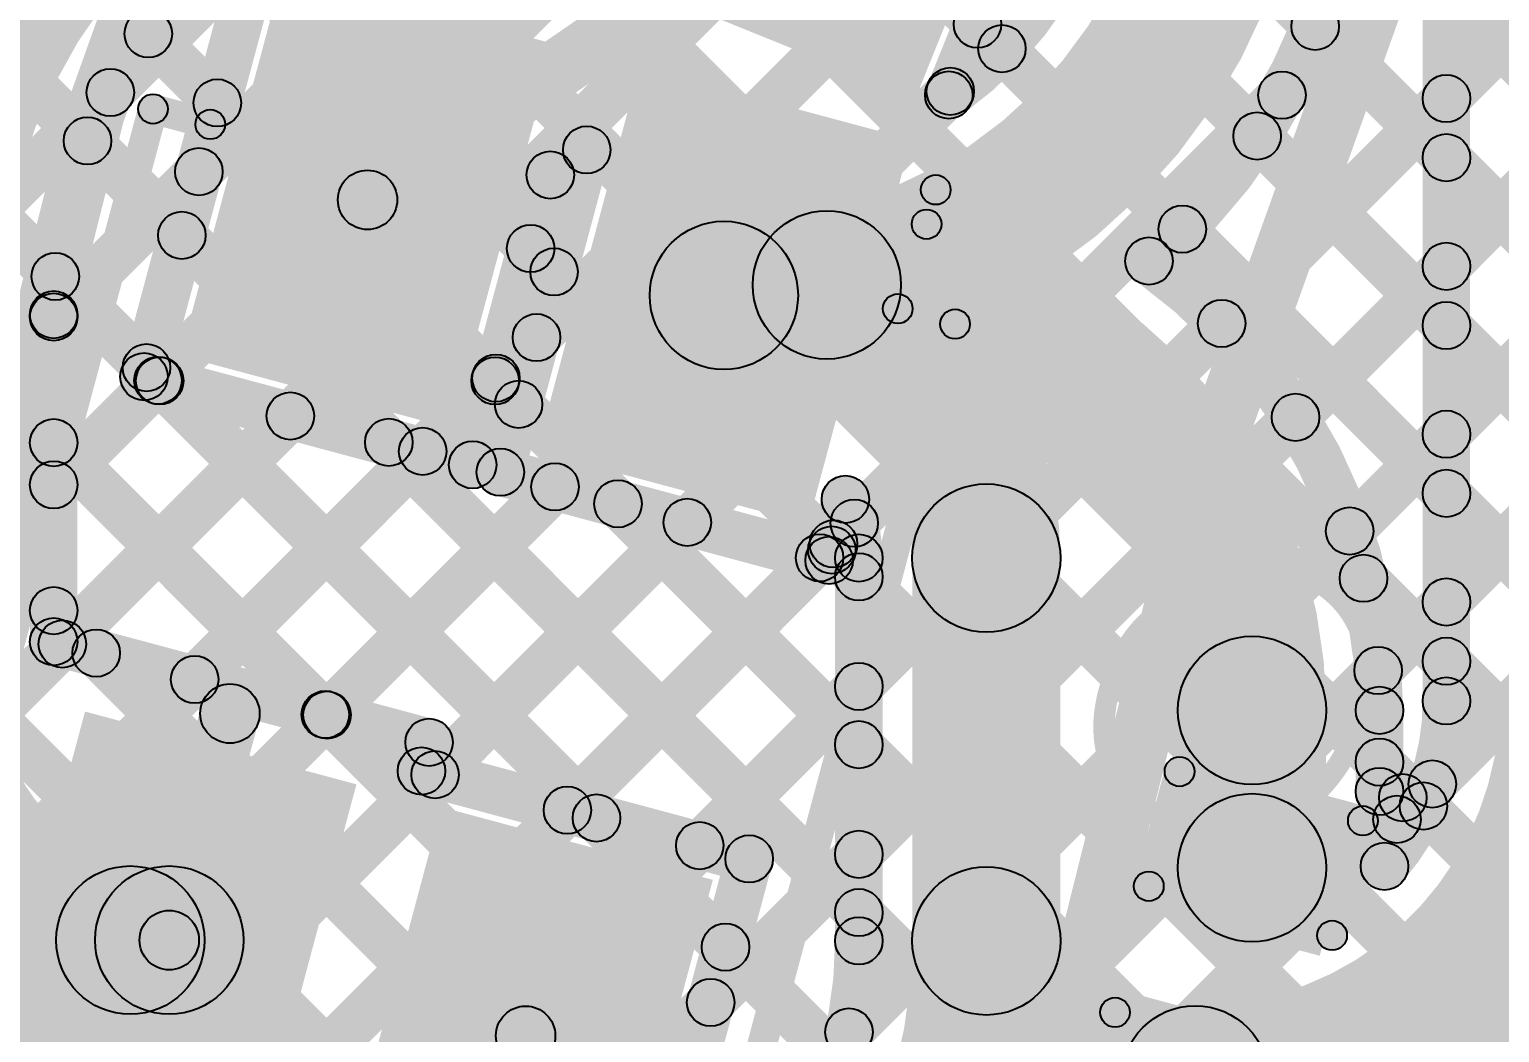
# Model space of a CAD drawing. Header units: millimetres. Extents: x -2.17 to 2.17, y -2.17 to 2.17.
# Drawn here: x -1.7723 to -1.5245, y 0.3805 to 0.5495 of the extents above; entities that cross this region are included whole.
import ezdxf

# ---------------------------------------------------------------- set-up
doc = ezdxf.new("R2010")
doc.units = ezdxf.units.MM
doc.header["$MEASUREMENT"] = 0
for name, color, linetype in [('BottomLayer', 5, 'Continuous'), ('Mechanical2', 216, 'Continuous'), ('TopLayer', 1, 'Continuous'), ('TopOverlay', 2, 'Continuous'), ('TopPaste', 8, 'Continuous'), ('TopSolder', 216, 'Continuous')]:
    doc.layers.add(name, color=color, linetype=linetype)

# ---------------------------------------------------------------- blocks, each defined once
blk = doc.blocks.new('WS2812B_M____123')
at = {"layer": 'TopLayer'}
for points in [[(-0.09409, 0.05079), (-0.03504, 0.05079), (-0.03504, 0.01142), (-0.09409, 0.01142)], [(0.03504, 0.05079), (0.09409, 0.05079), (0.09409, 0.01142), (0.03504, 0.01142)], [(-0.09409, -0.01142), (-0.03504, -0.01142), (-0.03504, -0.05079), (-0.09409, -0.05079)], [(0.03504, -0.01142), (0.09409, -0.01142), (0.09409, -0.05079), (0.03504, -0.05079)]]:
    blk.add_hatch(color=1, dxfattribs=at).paths.add_polyline_path(points)
at = {"layer": 'TopOverlay'}
h = blk.add_hatch(color=2, dxfattribs=at)
edge = h.paths.add_edge_path()
edge.add_arc((-0.07, 0.07), 0.0025, 0, 360)
h = blk.add_hatch(color=2, dxfattribs=at)
edge = h.paths.add_edge_path()
edge.add_arc((-0.07, 0.07), 0.0025, 0, 360)
for points in [[(0.07, 0.0725), (0.07, 0.0675), (-0.07, 0.0675), (-0.07, 0.0725)], [(-0.0675, 0.06), (-0.0725, 0.06), (-0.0725, 0.07), (-0.0675, 0.07)], [(0.0725, 0.06), (0.0675, 0.06), (0.0675, 0.07), (0.0725, 0.07)], [(-0.0675, -0.07), (-0.0725, -0.07), (-0.0725, -0.06), (-0.0675, -0.06)], [(0.0725, -0.07), (0.0675, -0.07), (0.0675, -0.06), (0.0725, -0.06)], [(0.07, -0.0675), (0.07, -0.0725), (-0.07, -0.0725), (-0.07, -0.0675)]]:
    blk.add_hatch(color=2, dxfattribs=at).paths.add_polyline_path(points)
h = blk.add_hatch(color=2, dxfattribs=at)
edge = h.paths.add_edge_path()
edge.add_arc((0.07, 0.07), 0.0025, 0, 360)
h = blk.add_hatch(color=2, dxfattribs=at)
edge = h.paths.add_edge_path()
edge.add_arc((0.07, 0.07), 0.0025, 0, 360)
h = blk.add_hatch(color=2, dxfattribs=at)
edge = h.paths.add_edge_path()
edge.add_arc((-0.091, 0.061), 0.0025, 0, 360)
h = blk.add_hatch(color=2, dxfattribs=at)
edge = h.paths.add_edge_path()
edge.add_arc((-0.085, 0.061), 0.0025, 0, 360)
h = blk.add_hatch(color=2, dxfattribs=at)
edge = h.paths.add_edge_path()
edge.add_arc((-0.07, 0.06), 0.0025, 0, 360)
h = blk.add_hatch(color=2, dxfattribs=at)
edge = h.paths.add_edge_path()
edge.add_arc((0.07, 0.06), 0.0025, 0, 360)
h = blk.add_hatch(color=2, dxfattribs=at)
edge = h.paths.add_edge_path()
edge.add_arc((-0.07, -0.06), 0.0025, 0, 360)
h = blk.add_hatch(color=2, dxfattribs=at)
edge = h.paths.add_edge_path()
edge.add_arc((0.07, -0.06), 0.0025, 0, 360)
h = blk.add_hatch(color=2, dxfattribs=at)
edge = h.paths.add_edge_path()
edge.add_arc((-0.07, -0.07), 0.0025, 0, 360)
h = blk.add_hatch(color=2, dxfattribs=at)
edge = h.paths.add_edge_path()
edge.add_arc((-0.07, -0.07), 0.0025, 0, 360)
h = blk.add_hatch(color=2, dxfattribs=at)
edge = h.paths.add_edge_path()
edge.add_arc((0.07, -0.07), 0.0025, 0, 360)
h = blk.add_hatch(color=2, dxfattribs=at)
edge = h.paths.add_edge_path()
edge.add_arc((0.07, -0.07), 0.0025, 0, 360)
at = {"layer": 'TopPaste'}
for points in [[(-0.09409, 0.05079), (-0.03504, 0.05079), (-0.03504, 0.01142), (-0.09409, 0.01142)], [(0.03504, 0.05079), (0.09409, 0.05079), (0.09409, 0.01142), (0.03504, 0.01142)], [(-0.09409, -0.01142), (-0.03504, -0.01142), (-0.03504, -0.05079), (-0.09409, -0.05079)], [(0.03504, -0.01142), (0.09409, -0.01142), (0.09409, -0.05079), (0.03504, -0.05079)]]:
    blk.add_hatch(color=8, dxfattribs=at).paths.add_polyline_path(points)
at = {"layer": 'TopSolder'}
for points in [[(-0.09809, 0.05479), (-0.03104, 0.05479), (-0.03104, 0.00742), (-0.09809, 0.00742)], [(0.03104, 0.05479), (0.09809, 0.05479), (0.09809, 0.00742), (0.03104, 0.00742)], [(-0.09809, -0.00742), (-0.03104, -0.00742), (-0.03104, -0.05479), (-0.09809, -0.05479)], [(0.03104, -0.00742), (0.09809, -0.00742), (0.09809, -0.05479), (0.03104, -0.05479)]]:
    blk.add_hatch(color=216, dxfattribs=at).paths.add_polyline_path(points)
at = {"layer": 'TopOverlay', "const_width": 0.005}
blk.add_lwpolyline([(-0.085, 0.061, 1), (-0.091, 0.061, 1)], format="xyb", close=True, dxfattribs=at)
at = {"layer": 'TopOverlay'}
for centre in [(-0.07, 0.07), (-0.07, 0.07), (0.07, 0.07), (0.07, 0.07), (-0.091, 0.061), (-0.085, 0.061), (-0.07, 0.06), (0.07, 0.06), (-0.07, -0.06), (0.07, -0.06), (-0.07, -0.07), (-0.07, -0.07), (0.07, -0.07), (0.07, -0.07)]:
    blk.add_circle(centre, 0.0025, dxfattribs=at)
blk = doc.blocks.new('WS2812B_M____124')
at = {"layer": 'TopLayer'}
for points in [[(-0.09409, 0.05079), (-0.03504, 0.05079), (-0.03504, 0.01142), (-0.09409, 0.01142)], [(0.03504, 0.05079), (0.09409, 0.05079), (0.09409, 0.01142), (0.03504, 0.01142)], [(-0.09409, -0.01142), (-0.03504, -0.01142), (-0.03504, -0.05079), (-0.09409, -0.05079)], [(0.03504, -0.01142), (0.09409, -0.01142), (0.09409, -0.05079), (0.03504, -0.05079)]]:
    blk.add_hatch(color=1, dxfattribs=at).paths.add_polyline_path(points)
at = {"layer": 'TopOverlay'}
h = blk.add_hatch(color=2, dxfattribs=at)
edge = h.paths.add_edge_path()
edge.add_arc((-0.07, 0.07), 0.0025, 0, 360)
h = blk.add_hatch(color=2, dxfattribs=at)
edge = h.paths.add_edge_path()
edge.add_arc((-0.07, 0.07), 0.0025, 0, 360)
for points in [[(0.07, 0.0725), (0.07, 0.0675), (-0.07, 0.0675), (-0.07, 0.0725)], [(-0.0675, 0.06), (-0.0725, 0.06), (-0.0725, 0.07), (-0.0675, 0.07)], [(0.0725, 0.06), (0.0675, 0.06), (0.0675, 0.07), (0.0725, 0.07)], [(-0.0675, -0.07), (-0.0725, -0.07), (-0.0725, -0.06), (-0.0675, -0.06)], [(0.0725, -0.07), (0.0675, -0.07), (0.0675, -0.06), (0.0725, -0.06)], [(0.07, -0.0675), (0.07, -0.0725), (-0.07, -0.0725), (-0.07, -0.0675)]]:
    blk.add_hatch(color=2, dxfattribs=at).paths.add_polyline_path(points)
h = blk.add_hatch(color=2, dxfattribs=at)
edge = h.paths.add_edge_path()
edge.add_arc((0.07, 0.07), 0.0025, 0, 360)
h = blk.add_hatch(color=2, dxfattribs=at)
edge = h.paths.add_edge_path()
edge.add_arc((0.07, 0.07), 0.0025, 0, 360)
h = blk.add_hatch(color=2, dxfattribs=at)
edge = h.paths.add_edge_path()
edge.add_arc((-0.091, 0.061), 0.0025, 0, 360)
h = blk.add_hatch(color=2, dxfattribs=at)
edge = h.paths.add_edge_path()
edge.add_arc((-0.085, 0.061), 0.0025, 0, 360)
h = blk.add_hatch(color=2, dxfattribs=at)
edge = h.paths.add_edge_path()
edge.add_arc((-0.07, 0.06), 0.0025, 0, 360)
h = blk.add_hatch(color=2, dxfattribs=at)
edge = h.paths.add_edge_path()
edge.add_arc((0.07, 0.06), 0.0025, 0, 360)
h = blk.add_hatch(color=2, dxfattribs=at)
edge = h.paths.add_edge_path()
edge.add_arc((-0.07, -0.06), 0.0025, 0, 360)
h = blk.add_hatch(color=2, dxfattribs=at)
edge = h.paths.add_edge_path()
edge.add_arc((0.07, -0.06), 0.0025, 0, 360)
h = blk.add_hatch(color=2, dxfattribs=at)
edge = h.paths.add_edge_path()
edge.add_arc((-0.07, -0.07), 0.0025, 0, 360)
h = blk.add_hatch(color=2, dxfattribs=at)
edge = h.paths.add_edge_path()
edge.add_arc((-0.07, -0.07), 0.0025, 0, 360)
h = blk.add_hatch(color=2, dxfattribs=at)
edge = h.paths.add_edge_path()
edge.add_arc((0.07, -0.07), 0.0025, 0, 360)
h = blk.add_hatch(color=2, dxfattribs=at)
edge = h.paths.add_edge_path()
edge.add_arc((0.07, -0.07), 0.0025, 0, 360)
at = {"layer": 'TopPaste'}
for points in [[(-0.09409, 0.05079), (-0.03504, 0.05079), (-0.03504, 0.01142), (-0.09409, 0.01142)], [(0.03504, 0.05079), (0.09409, 0.05079), (0.09409, 0.01142), (0.03504, 0.01142)], [(-0.09409, -0.01142), (-0.03504, -0.01142), (-0.03504, -0.05079), (-0.09409, -0.05079)], [(0.03504, -0.01142), (0.09409, -0.01142), (0.09409, -0.05079), (0.03504, -0.05079)]]:
    blk.add_hatch(color=8, dxfattribs=at).paths.add_polyline_path(points)
at = {"layer": 'TopSolder'}
for points in [[(-0.09809, 0.05479), (-0.03104, 0.05479), (-0.03104, 0.00742), (-0.09809, 0.00742)], [(0.03104, 0.05479), (0.09809, 0.05479), (0.09809, 0.00742), (0.03104, 0.00742)], [(-0.09809, -0.00742), (-0.03104, -0.00742), (-0.03104, -0.05479), (-0.09809, -0.05479)], [(0.03104, -0.00742), (0.09809, -0.00742), (0.09809, -0.05479), (0.03104, -0.05479)]]:
    blk.add_hatch(color=216, dxfattribs=at).paths.add_polyline_path(points)
at = {"layer": 'TopOverlay', "const_width": 0.005}
blk.add_lwpolyline([(-0.085, 0.061, 1), (-0.091, 0.061, 1)], format="xyb", close=True, dxfattribs=at)
at = {"layer": 'TopOverlay'}
for centre in [(-0.07, 0.07), (-0.07, 0.07), (0.07, 0.07), (0.07, 0.07), (-0.091, 0.061), (-0.085, 0.061), (-0.07, 0.06), (0.07, 0.06), (-0.07, -0.06), (0.07, -0.06), (-0.07, -0.07), (-0.07, -0.07), (0.07, -0.07), (0.07, -0.07)]:
    blk.add_circle(centre, 0.0025, dxfattribs=at)
blk = doc.blocks.new('C__0402_299')
at = {"layer": 'TopLayer'}
for points in [[(-0.0275, -0.0125), (-0.0275, 0.0125), (-0.0095, 0.0125), (-0.0095, -0.0125)], [(0.0095, -0.0125), (0.0095, 0.0125), (0.0275, 0.0125), (0.0275, -0.0125)]]:
    blk.add_hatch(color=1, dxfattribs=at).paths.add_polyline_path(points)
at = {"layer": 'TopOverlay'}
h = blk.add_hatch(color=2, dxfattribs=at)
edge = h.paths.add_edge_path()
edge.add_arc((-0.031, 0.016), 0.0025, 0, 360)
h = blk.add_hatch(color=2, dxfattribs=at)
edge = h.paths.add_edge_path()
edge.add_arc((-0.031, 0.016), 0.0025, 0, 360)
for points in [[(-0.031, 0.0135), (-0.031, 0.0185), (-0.011, 0.0185), (-0.011, 0.0135)], [(0.011, 0.0135), (0.011, 0.0185), (0.031, 0.0185), (0.031, 0.0135)], [(-0.0335, 0.016), (-0.0285, 0.016), (-0.0285, -0.016), (-0.0335, -0.016)], [(0.0285, 0.016), (0.0335, 0.016), (0.0335, -0.016), (0.0285, -0.016)], [(-0.031, -0.0185), (-0.031, -0.0135), (-0.011, -0.0135), (-0.011, -0.0185)], [(0.011, -0.0185), (0.011, -0.0135), (0.031, -0.0135), (0.031, -0.0185)]]:
    blk.add_hatch(color=2, dxfattribs=at).paths.add_polyline_path(points)
h = blk.add_hatch(color=2, dxfattribs=at)
edge = h.paths.add_edge_path()
edge.add_arc((-0.011, 0.016), 0.0025, 0, 360)
h = blk.add_hatch(color=2, dxfattribs=at)
edge = h.paths.add_edge_path()
edge.add_arc((0.011, 0.016), 0.0025, 0, 360)
h = blk.add_hatch(color=2, dxfattribs=at)
edge = h.paths.add_edge_path()
edge.add_arc((0.031, 0.016), 0.0025, 0, 360)
h = blk.add_hatch(color=2, dxfattribs=at)
edge = h.paths.add_edge_path()
edge.add_arc((0.031, 0.016), 0.0025, 0, 360)
h = blk.add_hatch(color=2, dxfattribs=at)
edge = h.paths.add_edge_path()
edge.add_arc((-0.031, -0.016), 0.0025, 0, 360)
h = blk.add_hatch(color=2, dxfattribs=at)
edge = h.paths.add_edge_path()
edge.add_arc((-0.031, -0.016), 0.0025, 0, 360)
h = blk.add_hatch(color=2, dxfattribs=at)
edge = h.paths.add_edge_path()
edge.add_arc((-0.011, -0.016), 0.0025, 0, 360)
h = blk.add_hatch(color=2, dxfattribs=at)
edge = h.paths.add_edge_path()
edge.add_arc((0.011, -0.016), 0.0025, 0, 360)
h = blk.add_hatch(color=2, dxfattribs=at)
edge = h.paths.add_edge_path()
edge.add_arc((0.031, -0.016), 0.0025, 0, 360)
h = blk.add_hatch(color=2, dxfattribs=at)
edge = h.paths.add_edge_path()
edge.add_arc((0.031, -0.016), 0.0025, 0, 360)
at = {"layer": 'TopPaste'}
for points in [[(-0.0275, -0.0125), (-0.0275, 0.0125), (-0.0095, 0.0125), (-0.0095, -0.0125)], [(0.0095, -0.0125), (0.0095, 0.0125), (0.0275, 0.0125), (0.0275, -0.0125)]]:
    blk.add_hatch(color=8, dxfattribs=at).paths.add_polyline_path(points)
at = {"layer": 'TopSolder'}
for points in [[(-0.02986, -0.01486), (-0.02986, 0.01486), (-0.00714, 0.01486), (-0.00714, -0.01486)], [(0.00714, -0.01486), (0.00714, 0.01486), (0.02986, 0.01486), (0.02986, -0.01486)]]:
    blk.add_hatch(color=216, dxfattribs=at).paths.add_polyline_path(points)
at = {"layer": 'TopOverlay'}
for centre in [(-0.031, 0.016), (-0.031, 0.016), (-0.011, 0.016), (0.011, 0.016), (0.031, 0.016), (0.031, 0.016), (-0.031, -0.016), (-0.031, -0.016), (-0.011, -0.016), (0.011, -0.016), (0.031, -0.016), (0.031, -0.016)]:
    blk.add_circle(centre, 0.0025, dxfattribs=at)

msp = doc.modelspace()

# ---------------------------------------------------------------- hatches: boundary and pattern name
at = {"layer": 'BottomLayer'}
for points in [[(-1.97159, 0.29206), (-1.97725, 0.29772), (-0.23354, 2.04143), (-0.22788, 2.03577)], [(-1.99988, 0.29206), (-2.00553, 0.29772), (-0.2655, 2.03775), (-0.25984, 2.0321)], [(-2.01578, 0.30445), (-2.02143, 0.3101), (-0.29746, 2.03408), (-0.2918, 2.02842)], [(-1.7736, 0.29206), (-1.77926, 0.29772), (-0.70733, 1.36965), (-0.70167, 1.36399)], [(-1.74532, 0.29206), (-1.75098, 0.29772), (-0.70733, 1.34137), (-0.70167, 1.33571)], [(-1.71703, 0.29206), (-1.72269, 0.29772), (-0.70733, 1.31308), (-0.70167, 1.30742)], [(-1.68875, 0.29206), (-1.69441, 0.29772), (-0.70733, 1.2848), (-0.70167, 1.27914)], [(-1.66047, 0.29206), (-1.66612, 0.29772), (-0.70733, 1.25651), (-0.70167, 1.25086)], [(-1.63218, 0.29206), (-1.63784, 0.29772), (-0.70733, 1.22823), (-0.70167, 1.22257)], [(-1.6039, 0.29206), (-1.60955, 0.29772), (-0.70733, 1.19994), (-0.70167, 1.19429)], [(-1.94331, 0.29206), (-1.94897, 0.29772), (-1.16993, 1.07675), (-1.16428, 1.07109)], [(-1.91502, 0.29206), (-1.92068, 0.29772), (-1.16617, 1.05223), (-1.16051, 1.04657)], [(-1.88674, 0.29206), (-1.8924, 0.29772), (-1.16535, 1.02476), (-1.15969, 1.01911)], [(-1.85846, 0.29206), (-1.86411, 0.29772), (-1.15727, 1.00456), (-1.15161, 0.9989)], [(-1.83017, 0.29206), (-1.83583, 0.29772), (-1.14328, 0.99027), (-1.13762, 0.98461)], [(-1.80189, 0.29206), (-1.80754, 0.29772), (-1.12552, 0.97974), (-1.11986, 0.97409)], [(-1.84712, 0.86424), (-1.84146, 0.86989), (-1.26929, 0.29772), (-1.27494, 0.29206)], [(-1.85584, 0.84468), (-1.85019, 0.85033), (-1.29757, 0.29772), (-1.30323, 0.29206)], [(-1.86457, 0.82512), (-1.85891, 0.83078), (-1.32585, 0.29772), (-1.33151, 0.29206)], [(-1.8733, 0.80556), (-1.86764, 0.81122), (-1.35414, 0.29772), (-1.3598, 0.29206)], [(-1.88202, 0.786), (-1.87636, 0.79166), (-1.38242, 0.29772), (-1.38808, 0.29206)], [(-1.89075, 0.76644), (-1.88509, 0.7721), (-1.41071, 0.29772), (-1.41636, 0.29206)], [(-1.89947, 0.74689), (-1.89382, 0.75254), (-1.43899, 0.29772), (-1.44465, 0.29206)], [(-1.9082, 0.72733), (-1.90254, 0.73298), (-1.46728, 0.29772), (-1.47293, 0.29206)], [(-1.91654, 0.70738), (-1.91088, 0.71304), (-1.49556, 0.29772), (-1.50122, 0.29206)], [(-1.92337, 0.68593), (-1.91772, 0.69159), (-1.52384, 0.29772), (-1.5295, 0.29206)], [(-1.93021, 0.66449), (-1.92455, 0.67014), (-1.55213, 0.29772), (-1.55779, 0.29206)], [(-1.93705, 0.64304), (-1.93139, 0.6487), (-1.58041, 0.29772), (-1.58607, 0.29206)], [(-1.94389, 0.62159), (-1.93823, 0.62725), (-1.6087, 0.29772), (-1.61435, 0.29206)], [(-1.95072, 0.60014), (-1.94507, 0.6058), (-1.63698, 0.29772), (-1.64264, 0.29206)], [(-1.95756, 0.5787), (-1.9519, 0.58435), (-1.66527, 0.29772), (-1.67092, 0.29206)]]:
    msp.add_hatch(color=5, dxfattribs=at).paths.add_polyline_path(points)
at = {"layer": 'TopLayer'}
for points in [[(-1.61362, 0.53697), (-1.62104, 0.53997), (-1.59503, 0.60435), (-1.58761, 0.60135)], [(-1.7125, 0.51669), (-1.71816, 0.52493), (-1.63518, 0.58199), (-1.62952, 0.57375)], [(-1.75587, 0.53607), (-1.76153, 0.54173), (-1.73623, 0.56702), (-1.73057, 0.56136)], [(-1.74915, 0.48998), (-1.75687, 0.49205), (-1.73693, 0.56648), (-1.7292, 0.56441)], [(-1.55833, 0.53562), (-1.56399, 0.54127), (-1.53772, 0.56754), (-1.53207, 0.56188)], [(-1.52943, 0.43638), (-1.53743, 0.43638), (-1.53743, 0.56412), (-1.52943, 0.56412)], [(-1.61425, 0.53627), (-1.61991, 0.54192), (-1.6047, 0.55713), (-1.59904, 0.55147)], [(-1.61533, 0.5476), (-1.60967, 0.55325), (-1.60554, 0.54912), (-1.6112, 0.54346)], [(-1.55839, 0.54723), (-1.55274, 0.55288), (-1.5306, 0.53075), (-1.53626, 0.52509)], [(-1.75512, 0.54596), (-1.74946, 0.55162), (-1.73782, 0.53998), (-1.74348, 0.53432)], [(-1.5685, 0.49717), (-1.57416, 0.50282), (-1.53626, 0.54072), (-1.5306, 0.53506)], [(-1.76537, 0.52793), (-1.75972, 0.53359), (-1.7438, 0.51767), (-1.74945, 0.51201)], [(-1.56818, 0.52873), (-1.56252, 0.53438), (-1.5306, 0.50247), (-1.53626, 0.49681)], [(-1.68224, 0.52172), (-1.68677, 0.52831), (-1.68064, 0.53253), (-1.6761, 0.52594)], [(-1.76541, 0.49824), (-1.77107, 0.5039), (-1.74658, 0.52838), (-1.74093, 0.52273)], [(-1.68906, 0.47388), (-1.69679, 0.47595), (-1.68224, 0.53027), (-1.67451, 0.5282)], [(-1.69373, 0.47513), (-1.70146, 0.4772), (-1.68837, 0.52605), (-1.68064, 0.52398)], [(-1.58079, 0.51305), (-1.57513, 0.51871), (-1.5306, 0.47418), (-1.53626, 0.46852)], [(-1.69066, 0.50979), (-1.685, 0.51544), (-1.68105, 0.5115), (-1.68671, 0.50584)], [(-1.7708, 0.50508), (-1.76514, 0.51073), (-1.74978, 0.49536), (-1.75543, 0.48971)], [(-1.55604, 0.48134), (-1.5617, 0.48699), (-1.53626, 0.51243), (-1.5306, 0.50678)], [(-1.76424, 0.44636), (-1.77224, 0.44636), (-1.77224, 0.50146), (-1.76424, 0.50146)], [(-1.69085, 0.48795), (-1.69651, 0.49361), (-1.68967, 0.50044), (-1.68402, 0.49479)], [(-1.75543, 0.48971), (-1.74978, 0.49536), (-1.74755, 0.49314), (-1.75321, 0.48748)], [(-1.75405, 0.48715), (-1.75198, 0.49488), (-1.69656, 0.48003), (-1.69863, 0.4723)], [(-1.76541, 0.46996), (-1.77107, 0.47562), (-1.75347, 0.49321), (-1.74782, 0.48755)], [(-1.75321, 0.48748), (-1.74755, 0.49314), (-1.6739, 0.41949), (-1.67956, 0.41383)], [(-1.69663, 0.48748), (-1.69098, 0.49314), (-1.68703, 0.48919), (-1.69269, 0.48353)], [(-1.76395, 0.44314), (-1.76961, 0.44879), (-1.73117, 0.48723), (-1.72551, 0.48158)], [(-1.54692, 0.46218), (-1.55258, 0.46783), (-1.53626, 0.48415), (-1.5306, 0.47849)], [(-1.77107, 0.47706), (-1.76541, 0.48272), (-1.71961, 0.43691), (-1.72526, 0.43126)], [(-1.74164, 0.43716), (-1.7473, 0.44282), (-1.70886, 0.48126), (-1.7032, 0.4756)], [(-1.71457, 0.47713), (-1.70891, 0.48279), (-1.62967, 0.40354), (-1.63533, 0.39789)], [(-1.69396, 0.47105), (-1.69189, 0.47878), (-1.63648, 0.46393), (-1.63855, 0.4562)], [(-1.71933, 0.43118), (-1.72499, 0.43684), (-1.68655, 0.47528), (-1.6809, 0.46962)], [(-1.67593, 0.46678), (-1.67027, 0.47243), (-1.62967, 0.43183), (-1.63533, 0.42617)], [(-1.63365, 0.45903), (-1.64137, 0.4611), (-1.63862, 0.47138), (-1.63089, 0.4693)], [(-1.70111, 0.42112), (-1.70677, 0.42678), (-1.66425, 0.4693), (-1.65859, 0.46364)], [(-1.63394, 0.46001), (-1.6396, 0.46567), (-1.6361, 0.46916), (-1.63044, 0.46351)], [(-1.63628, 0.45767), (-1.64194, 0.46332), (-1.6396, 0.46567), (-1.63394, 0.46001)], [(-1.63987, 0.459), (-1.63421, 0.46465), (-1.62967, 0.46011), (-1.63533, 0.45446)], [(-1.6788, 0.41515), (-1.68446, 0.4208), (-1.64194, 0.46332), (-1.63628, 0.45767)], [(-1.6285, 0.39595), (-1.6365, 0.39595), (-1.6365, 0.46046), (-1.6285, 0.46046)], [(-1.5985, 0.39595), (-1.6235, 0.39595), (-1.6235, 0.46046), (-1.5985, 0.46046)], [(-1.55024, 0.45422), (-1.54458, 0.45988), (-1.5306, 0.4459), (-1.53626, 0.44024)], [(-1.77107, 0.44877), (-1.76541, 0.45443), (-1.75824, 0.44726), (-1.7639, 0.44161)], [(-1.54213, 0.43868), (-1.54778, 0.44434), (-1.53626, 0.45587), (-1.5306, 0.45021)], [(-1.76927, 0.44249), (-1.7672, 0.45022), (-1.70392, 0.43326), (-1.70599, 0.42553)], [(-1.6565, 0.40917), (-1.66215, 0.41483), (-1.63533, 0.44165), (-1.62967, 0.43599)], [(-1.74392, 0.39478), (-1.75358, 0.39737), (-1.74335, 0.43555), (-1.73369, 0.43296)], [(-1.55371, 0.40826), (-1.57871, 0.40826), (-1.57871, 0.43479), (-1.55371, 0.43479)], [(-1.54071, 0.42113), (-1.54871, 0.42113), (-1.54871, 0.43479), (-1.54071, 0.43479)], [(-1.70238, 0.42353), (-1.71011, 0.4256), (-1.70881, 0.43043), (-1.70109, 0.42836)], [(-1.54754, 0.42324), (-1.54188, 0.42889), (-1.53448, 0.42149), (-1.54014, 0.41584)], [(-1.70728, 0.42071), (-1.70521, 0.42843), (-1.64995, 0.41363), (-1.65202, 0.4059)], [(-1.54575, 0.41727), (-1.54368, 0.425), (-1.53975, 0.42394), (-1.54182, 0.41622)], [(-1.53894, 0.41359), (-1.5446, 0.41924), (-1.53864, 0.4252), (-1.53298, 0.41954)], [(-1.54002, 0.40748), (-1.54775, 0.40955), (-1.54465, 0.42112), (-1.53692, 0.41905)], [(-1.65465, 0.38273), (-1.6603, 0.38839), (-1.63533, 0.41337), (-1.62967, 0.40771)], [(-1.66707, 0.3343), (-1.6748, 0.33637), (-1.65485, 0.4108), (-1.64713, 0.40873)], [(-1.75532, 0.38357), (-1.75532, 0.40857), (-1.74875, 0.40857), (-1.74875, 0.38357)], [(-1.75415, 0.3566), (-1.76381, 0.35919), (-1.75358, 0.39737), (-1.74392, 0.39478)], [(-1.6578, 0.39207), (-1.65214, 0.39773), (-1.63267, 0.37826), (-1.63832, 0.3726)], [(-1.76265, 0.30655), (-1.76935, 0.31398), (-1.69202, 0.38369), (-1.68532, 0.37626)], [(-1.665, 0.3441), (-1.67065, 0.34975), (-1.63699, 0.38342), (-1.63133, 0.37776)]]:
    msp.add_hatch(color=1, dxfattribs=at).paths.add_polyline_path(points)
h = msp.add_hatch(color=1, dxfattribs=at)
edge = h.paths.add_edge_path()
edge.add_arc((-1.75229, 0.54879), 0.004, 0, 360)
h = msp.add_hatch(color=1, dxfattribs=at)
edge = h.paths.add_edge_path()
edge.add_arc((-1.6125, 0.55042), 0.004, 0, 360)
h = msp.add_hatch(color=1, dxfattribs=at)
edge = h.paths.add_edge_path()
edge.add_arc((-1.55556, 0.55005), 0.004, 0, 360)
h = msp.add_hatch(color=1, dxfattribs=at)
edge = h.paths.add_edge_path()
edge.add_arc((-1.60837, 0.54629), 0.004, 0, 360)
h = msp.add_hatch(color=1, dxfattribs=at)
edge = h.paths.add_edge_path()
edge.add_arc((-1.7587, 0.5389), 0.004, 0, 360)
h = msp.add_hatch(color=1, dxfattribs=at)
edge = h.paths.add_edge_path()
edge.add_arc((-1.61708, 0.53909), 0.004, 0, 360)
h = msp.add_hatch(color=1, dxfattribs=at)
edge = h.paths.add_edge_path()
edge.add_arc((-1.74065, 0.53715), 0.004, 0, 360)
h = msp.add_hatch(color=1, dxfattribs=at)
edge = h.paths.add_edge_path()
edge.add_arc((-1.61733, 0.53847), 0.004, 0, 360)
h = msp.add_hatch(color=1, dxfattribs=at)
edge = h.paths.add_edge_path()
edge.add_arc((-1.61733, 0.53847), 0.004, 0, 360)
h = msp.add_hatch(color=1, dxfattribs=at)
edge = h.paths.add_edge_path()
edge.add_arc((-1.56116, 0.53845), 0.004, 0, 360)
h = msp.add_hatch(color=1, dxfattribs=at)
edge = h.paths.add_edge_path()
edge.add_arc((-1.53343, 0.53789), 0.004, 0, 360)
h = msp.add_hatch(color=1, dxfattribs=at)
edge = h.paths.add_edge_path()
edge.add_arc((-1.56535, 0.53156), 0.004, 0, 360)
h = msp.add_hatch(color=1, dxfattribs=at)
edge = h.paths.add_edge_path()
edge.add_arc((-1.76254, 0.53076), 0.004, 0, 360)
h = msp.add_hatch(color=1, dxfattribs=at)
edge = h.paths.add_edge_path()
edge.add_arc((-1.67837, 0.52923), 0.004, 0, 360)
h = msp.add_hatch(color=1, dxfattribs=at)
edge = h.paths.add_edge_path()
edge.add_arc((-1.67837, 0.52923), 0.004, 0, 360)
h = msp.add_hatch(color=1, dxfattribs=at)
edge = h.paths.add_edge_path()
edge.add_arc((-1.53343, 0.52792), 0.004, 0, 360)
h = msp.add_hatch(color=1, dxfattribs=at)
edge = h.paths.add_edge_path()
edge.add_arc((-1.74376, 0.52555), 0.004, 0, 360)
h = msp.add_hatch(color=1, dxfattribs=at)
edge = h.paths.add_edge_path()
edge.add_arc((-1.68451, 0.52501), 0.004, 0, 360)
h = msp.add_hatch(color=1, dxfattribs=at)
edge = h.paths.add_edge_path()
edge.add_arc((-1.68451, 0.52501), 0.004, 0, 360)
h = msp.add_hatch(color=1, dxfattribs=at)
edge = h.paths.add_edge_path()
edge.add_arc((-1.71533, 0.52081), 0.005, 0, 360)
h = msp.add_hatch(color=1, dxfattribs=at)
edge = h.paths.add_edge_path()
edge.add_arc((-1.74663, 0.51484), 0.004, 0, 360)
h = msp.add_hatch(color=1, dxfattribs=at)
edge = h.paths.add_edge_path()
edge.add_arc((-1.63789, 0.50647), 0.0125, 0, 360)
h = msp.add_hatch(color=1, dxfattribs=at)
edge = h.paths.add_edge_path()
edge.add_arc((-1.63789, 0.50647), 0.0125, 0, 360)
h = msp.add_hatch(color=1, dxfattribs=at)
edge = h.paths.add_edge_path()
edge.add_arc((-1.57796, 0.51588), 0.004, 0, 360)
h = msp.add_hatch(color=1, dxfattribs=at)
edge = h.paths.add_edge_path()
edge.add_arc((-1.68783, 0.51261), 0.004, 0, 360)
h = msp.add_hatch(color=1, dxfattribs=at)
edge = h.paths.add_edge_path()
edge.add_arc((-1.65525, 0.50471), 0.0125, 0, 360)
h = msp.add_hatch(color=1, dxfattribs=at)
edge = h.paths.add_edge_path()
edge.add_arc((-1.58358, 0.5105), 0.004, 0, 360)
h = msp.add_hatch(color=1, dxfattribs=at)
edge = h.paths.add_edge_path()
edge.add_arc((-1.58358, 0.5105), 0.004, 0, 360)
h = msp.add_hatch(color=1, dxfattribs=at)
edge = h.paths.add_edge_path()
edge.add_arc((-1.53343, 0.50961), 0.004, 0, 360)
h = msp.add_hatch(color=1, dxfattribs=at)
edge = h.paths.add_edge_path()
edge.add_arc((-1.76797, 0.50791), 0.004, 0, 360)
h = msp.add_hatch(color=1, dxfattribs=at)
edge = h.paths.add_edge_path()
edge.add_arc((-1.68388, 0.50867), 0.004, 0, 360)
h = msp.add_hatch(color=1, dxfattribs=at)
edge = h.paths.add_edge_path()
edge.add_arc((-1.76824, 0.50146), 0.004, 0, 360)
h = msp.add_hatch(color=1, dxfattribs=at)
edge = h.paths.add_edge_path()
edge.add_arc((-1.76824, 0.50146), 0.004, 0, 360)
h = msp.add_hatch(color=1, dxfattribs=at)
edge = h.paths.add_edge_path()
edge.add_arc((-1.76824, 0.50107), 0.004, 0, 360)
h = msp.add_hatch(color=1, dxfattribs=at)
edge = h.paths.add_edge_path()
edge.add_arc((-1.57133, 0.49999), 0.004, 0, 360)
h = msp.add_hatch(color=1, dxfattribs=at)
edge = h.paths.add_edge_path()
edge.add_arc((-1.53343, 0.49964), 0.004, 0, 360)
h = msp.add_hatch(color=1, dxfattribs=at)
edge = h.paths.add_edge_path()
edge.add_arc((-1.68684, 0.49761), 0.004, 0, 360)
h = msp.add_hatch(color=1, dxfattribs=at)
edge = h.paths.add_edge_path()
edge.add_arc((-1.7526, 0.49254), 0.004, 0, 360)
h = msp.add_hatch(color=1, dxfattribs=at)
edge = h.paths.add_edge_path()
edge.add_arc((-1.7526, 0.49254), 0.004, 0, 360)
h = msp.add_hatch(color=1, dxfattribs=at)
edge = h.paths.add_edge_path()
edge.add_arc((-1.75301, 0.49102), 0.004, 0, 360)
h = msp.add_hatch(color=1, dxfattribs=at)
edge = h.paths.add_edge_path()
edge.add_arc((-1.75301, 0.49102), 0.004, 0, 360)
h = msp.add_hatch(color=1, dxfattribs=at)
edge = h.paths.add_edge_path()
edge.add_arc((-1.75065, 0.49038), 0.004, 0, 360)
h = msp.add_hatch(color=1, dxfattribs=at)
edge = h.paths.add_edge_path()
edge.add_arc((-1.75038, 0.49031), 0.004, 0, 360)
h = msp.add_hatch(color=1, dxfattribs=at)
edge = h.paths.add_edge_path()
edge.add_arc((-1.75038, 0.49031), 0.004, 0, 360)
h = msp.add_hatch(color=1, dxfattribs=at)
edge = h.paths.add_edge_path()
edge.add_arc((-1.69381, 0.49031), 0.004, 0, 360)
h = msp.add_hatch(color=1, dxfattribs=at)
edge = h.paths.add_edge_path()
edge.add_arc((-1.69368, 0.49078), 0.004, 0, 360)
h = msp.add_hatch(color=1, dxfattribs=at)
edge = h.paths.add_edge_path()
edge.add_arc((-1.72834, 0.4844), 0.004, 0, 360)
h = msp.add_hatch(color=1, dxfattribs=at)
edge = h.paths.add_edge_path()
edge.add_arc((-1.68986, 0.48636), 0.004, 0, 360)
h = msp.add_hatch(color=1, dxfattribs=at)
edge = h.paths.add_edge_path()
edge.add_arc((-1.55887, 0.48417), 0.004, 0, 360)
h = msp.add_hatch(color=1, dxfattribs=at)
edge = h.paths.add_edge_path()
edge.add_arc((-1.76824, 0.47989), 0.004, 0, 360)
h = msp.add_hatch(color=1, dxfattribs=at)
edge = h.paths.add_edge_path()
edge.add_arc((-1.71174, 0.47996), 0.004, 0, 360)
h = msp.add_hatch(color=1, dxfattribs=at)
edge = h.paths.add_edge_path()
edge.add_arc((-1.53343, 0.48132), 0.004, 0, 360)
h = msp.add_hatch(color=1, dxfattribs=at)
edge = h.paths.add_edge_path()
edge.add_arc((-1.70603, 0.47843), 0.004, 0, 360)
h = msp.add_hatch(color=1, dxfattribs=at)
edge = h.paths.add_edge_path()
edge.add_arc((-1.6976, 0.47617), 0.004, 0, 360)
h = msp.add_hatch(color=1, dxfattribs=at)
edge = h.paths.add_edge_path()
edge.add_arc((-1.6976, 0.47617), 0.004, 0, 360)
h = msp.add_hatch(color=1, dxfattribs=at)
edge = h.paths.add_edge_path()
edge.add_arc((-1.69293, 0.47492), 0.004, 0, 360)
h = msp.add_hatch(color=1, dxfattribs=at)
edge = h.paths.add_edge_path()
edge.add_arc((-1.69293, 0.47492), 0.004, 0, 360)
h = msp.add_hatch(color=1, dxfattribs=at)
edge = h.paths.add_edge_path()
edge.add_arc((-1.76824, 0.47279), 0.004, 0, 360)
h = msp.add_hatch(color=1, dxfattribs=at)
edge = h.paths.add_edge_path()
edge.add_arc((-1.68372, 0.47245), 0.004, 0, 360)
h = msp.add_hatch(color=1, dxfattribs=at)
edge = h.paths.add_edge_path()
edge.add_arc((-1.6731, 0.4696), 0.004, 0, 360)
h = msp.add_hatch(color=1, dxfattribs=at)
edge = h.paths.add_edge_path()
edge.add_arc((-1.63476, 0.47034), 0.004, 0, 360)
h = msp.add_hatch(color=1, dxfattribs=at)
edge = h.paths.add_edge_path()
edge.add_arc((-1.63476, 0.47034), 0.004, 0, 360)
h = msp.add_hatch(color=1, dxfattribs=at)
edge = h.paths.add_edge_path()
edge.add_arc((-1.53343, 0.47135), 0.004, 0, 360)
h = msp.add_hatch(color=1, dxfattribs=at)
edge = h.paths.add_edge_path()
edge.add_arc((-1.611, 0.46046), 0.0125, 0, 360)
h = msp.add_hatch(color=1, dxfattribs=at)
edge = h.paths.add_edge_path()
edge.add_arc((-1.611, 0.46046), 0.0125, 0, 360)
h = msp.add_hatch(color=1, dxfattribs=at)
edge = h.paths.add_edge_path()
edge.add_arc((-1.66142, 0.46647), 0.004, 0, 360)
h = msp.add_hatch(color=1, dxfattribs=at)
edge = h.paths.add_edge_path()
edge.add_arc((-1.63327, 0.46633), 0.004, 0, 360)
h = msp.add_hatch(color=1, dxfattribs=at)
edge = h.paths.add_edge_path()
edge.add_arc((-1.54975, 0.46501), 0.004, 0, 360)
h = msp.add_hatch(color=1, dxfattribs=at)
edge = h.paths.add_edge_path()
edge.add_arc((-1.63677, 0.46284), 0.004, 0, 360)
h = msp.add_hatch(color=1, dxfattribs=at)
edge = h.paths.add_edge_path()
edge.add_arc((-1.63677, 0.46284), 0.004, 0, 360)
h = msp.add_hatch(color=1, dxfattribs=at)
edge = h.paths.add_edge_path()
edge.add_arc((-1.63911, 0.4605), 0.004, 0, 360)
h = msp.add_hatch(color=1, dxfattribs=at)
edge = h.paths.add_edge_path()
edge.add_arc((-1.63911, 0.4605), 0.004, 0, 360)
h = msp.add_hatch(color=1, dxfattribs=at)
edge = h.paths.add_edge_path()
edge.add_arc((-1.63751, 0.46007), 0.004, 0, 360)
h = msp.add_hatch(color=1, dxfattribs=at)
edge = h.paths.add_edge_path()
edge.add_arc((-1.63751, 0.46007), 0.004, 0, 360)
h = msp.add_hatch(color=1, dxfattribs=at)
edge = h.paths.add_edge_path()
edge.add_arc((-1.63704, 0.46182), 0.004, 0, 360)
h = msp.add_hatch(color=1, dxfattribs=at)
edge = h.paths.add_edge_path()
edge.add_arc((-1.6325, 0.46046), 0.004, 0, 360)
h = msp.add_hatch(color=1, dxfattribs=at)
edge = h.paths.add_edge_path()
edge.add_arc((-1.6325, 0.46046), 0.004, 0, 360)
h = msp.add_hatch(color=1, dxfattribs=at)
edge = h.paths.add_edge_path()
edge.add_arc((-1.6325, 0.45729), 0.004, 0, 360)
h = msp.add_hatch(color=1, dxfattribs=at)
edge = h.paths.add_edge_path()
edge.add_arc((-1.54741, 0.45705), 0.004, 0, 360)
h = msp.add_hatch(color=1, dxfattribs=at)
edge = h.paths.add_edge_path()
edge.add_arc((-1.53343, 0.45304), 0.004, 0, 360)
h = msp.add_hatch(color=1, dxfattribs=at)
edge = h.paths.add_edge_path()
edge.add_arc((-1.76824, 0.4516), 0.004, 0, 360)
h = msp.add_hatch(color=1, dxfattribs=at)
edge = h.paths.add_edge_path()
edge.add_arc((-1.76824, 0.44636), 0.004, 0, 360)
h = msp.add_hatch(color=1, dxfattribs=at)
edge = h.paths.add_edge_path()
edge.add_arc((-1.76824, 0.44636), 0.004, 0, 360)
h = msp.add_hatch(color=1, dxfattribs=at)
edge = h.paths.add_edge_path()
edge.add_arc((-1.76678, 0.44597), 0.004, 0, 360)
h = msp.add_hatch(color=1, dxfattribs=at)
edge = h.paths.add_edge_path()
edge.add_arc((-1.76107, 0.44444), 0.004, 0, 360)
h = msp.add_hatch(color=1, dxfattribs=at)
edge = h.paths.add_edge_path()
edge.add_arc((-1.56621, 0.43479), 0.0125, 0, 360)
h = msp.add_hatch(color=1, dxfattribs=at)
edge = h.paths.add_edge_path()
edge.add_arc((-1.56621, 0.43479), 0.0125, 0, 360)
h = msp.add_hatch(color=1, dxfattribs=at)
edge = h.paths.add_edge_path()
edge.add_arc((-1.53343, 0.44307), 0.004, 0, 360)
h = msp.add_hatch(color=1, dxfattribs=at)
edge = h.paths.add_edge_path()
edge.add_arc((-1.74447, 0.43999), 0.004, 0, 360)
h = msp.add_hatch(color=1, dxfattribs=at)
edge = h.paths.add_edge_path()
edge.add_arc((-1.54495, 0.44151), 0.004, 0, 360)
h = msp.add_hatch(color=1, dxfattribs=at)
edge = h.paths.add_edge_path()
edge.add_arc((-1.6325, 0.43882), 0.004, 0, 360)
h = msp.add_hatch(color=1, dxfattribs=at)
edge = h.paths.add_edge_path()
edge.add_arc((-1.73852, 0.43425), 0.005, 0, 360)
h = msp.add_hatch(color=1, dxfattribs=at)
edge = h.paths.add_edge_path()
edge.add_arc((-1.54471, 0.43479), 0.004, 0, 360)
h = msp.add_hatch(color=1, dxfattribs=at)
edge = h.paths.add_edge_path()
edge.add_arc((-1.54471, 0.43479), 0.004, 0, 360)
h = msp.add_hatch(color=1, dxfattribs=at)
edge = h.paths.add_edge_path()
edge.add_arc((-1.53343, 0.43638), 0.004, 0, 360)
h = msp.add_hatch(color=1, dxfattribs=at)
edge = h.paths.add_edge_path()
edge.add_arc((-1.53343, 0.43638), 0.004, 0, 360)
h = msp.add_hatch(color=1, dxfattribs=at)
edge = h.paths.add_edge_path()
edge.add_arc((-1.72244, 0.43408), 0.004, 0, 360)
h = msp.add_hatch(color=1, dxfattribs=at)
edge = h.paths.add_edge_path()
edge.add_arc((-1.72216, 0.43401), 0.004, 0, 360)
h = msp.add_hatch(color=1, dxfattribs=at)
edge = h.paths.add_edge_path()
edge.add_arc((-1.70495, 0.4294), 0.004, 0, 360)
h = msp.add_hatch(color=1, dxfattribs=at)
edge = h.paths.add_edge_path()
edge.add_arc((-1.70495, 0.4294), 0.004, 0, 360)
h = msp.add_hatch(color=1, dxfattribs=at)
edge = h.paths.add_edge_path()
edge.add_arc((-1.6325, 0.429), 0.004, 0, 360)
h = msp.add_hatch(color=1, dxfattribs=at)
edge = h.paths.add_edge_path()
edge.add_arc((-1.54471, 0.42607), 0.004, 0, 360)
h = msp.add_hatch(color=1, dxfattribs=at)
edge = h.paths.add_edge_path()
edge.add_arc((-1.70624, 0.42457), 0.004, 0, 360)
h = msp.add_hatch(color=1, dxfattribs=at)
edge = h.paths.add_edge_path()
edge.add_arc((-1.70624, 0.42457), 0.004, 0, 360)
h = msp.add_hatch(color=1, dxfattribs=at)
edge = h.paths.add_edge_path()
edge.add_arc((-1.70394, 0.42395), 0.004, 0, 360)
h = msp.add_hatch(color=1, dxfattribs=at)
edge = h.paths.add_edge_path()
edge.add_arc((-1.53581, 0.42237), 0.004, 0, 360)
h = msp.add_hatch(color=1, dxfattribs=at)
edge = h.paths.add_edge_path()
edge.add_arc((-1.54471, 0.42113), 0.004, 0, 360)
h = msp.add_hatch(color=1, dxfattribs=at)
edge = h.paths.add_edge_path()
edge.add_arc((-1.54471, 0.42113), 0.004, 0, 360)
h = msp.add_hatch(color=1, dxfattribs=at)
edge = h.paths.add_edge_path()
edge.add_arc((-1.54079, 0.42008), 0.004, 0, 360)
h = msp.add_hatch(color=1, dxfattribs=at)
edge = h.paths.add_edge_path()
edge.add_arc((-1.54079, 0.42008), 0.004, 0, 360)
h = msp.add_hatch(color=1, dxfattribs=at)
edge = h.paths.add_edge_path()
edge.add_arc((-1.68163, 0.41797), 0.004, 0, 360)
h = msp.add_hatch(color=1, dxfattribs=at)
edge = h.paths.add_edge_path()
edge.add_arc((-1.53731, 0.41867), 0.004, 0, 360)
h = msp.add_hatch(color=1, dxfattribs=at)
edge = h.paths.add_edge_path()
edge.add_arc((-1.67673, 0.41666), 0.004, 0, 360)
h = msp.add_hatch(color=1, dxfattribs=at)
edge = h.paths.add_edge_path()
edge.add_arc((-1.56621, 0.40826), 0.0125, 0, 360)
h = msp.add_hatch(color=1, dxfattribs=at)
edge = h.paths.add_edge_path()
edge.add_arc((-1.54177, 0.41642), 0.004, 0, 360)
h = msp.add_hatch(color=1, dxfattribs=at)
edge = h.paths.add_edge_path()
edge.add_arc((-1.65932, 0.412), 0.004, 0, 360)
h = msp.add_hatch(color=1, dxfattribs=at)
edge = h.paths.add_edge_path()
edge.add_arc((-1.6325, 0.41054), 0.004, 0, 360)
h = msp.add_hatch(color=1, dxfattribs=at)
edge = h.paths.add_edge_path()
edge.add_arc((-1.65099, 0.40976), 0.004, 0, 360)
h = msp.add_hatch(color=1, dxfattribs=at)
edge = h.paths.add_edge_path()
edge.add_arc((-1.65099, 0.40976), 0.004, 0, 360)
h = msp.add_hatch(color=1, dxfattribs=at)
edge = h.paths.add_edge_path()
edge.add_arc((-1.54388, 0.40851), 0.004, 0, 360)
h = msp.add_hatch(color=1, dxfattribs=at)
edge = h.paths.add_edge_path()
edge.add_arc((-1.54388, 0.40851), 0.004, 0, 360)
h = msp.add_hatch(color=1, dxfattribs=at)
edge = h.paths.add_edge_path()
edge.add_arc((-1.75532, 0.39607), 0.0125, 0, 360)
h = msp.add_hatch(color=1, dxfattribs=at)
edge = h.paths.add_edge_path()
edge.add_arc((-1.75532, 0.39607), 0.0125, 0, 360)
h = msp.add_hatch(color=1, dxfattribs=at)
edge = h.paths.add_edge_path()
edge.add_arc((-1.74875, 0.39607), 0.0125, 0, 360)
h = msp.add_hatch(color=1, dxfattribs=at)
edge = h.paths.add_edge_path()
edge.add_arc((-1.74875, 0.39607), 0.0125, 0, 360)
h = msp.add_hatch(color=1, dxfattribs=at)
edge = h.paths.add_edge_path()
edge.add_arc((-1.611, 0.39595), 0.0125, 0, 360)
h = msp.add_hatch(color=1, dxfattribs=at)
edge = h.paths.add_edge_path()
edge.add_arc((-1.611, 0.39595), 0.0125, 0, 360)
h = msp.add_hatch(color=1, dxfattribs=at)
edge = h.paths.add_edge_path()
edge.add_arc((-1.6325, 0.40072), 0.004, 0, 360)
h = msp.add_hatch(color=1, dxfattribs=at)
edge = h.paths.add_edge_path()
edge.add_arc((-1.74875, 0.39607), 0.005, 0, 360)
h = msp.add_hatch(color=1, dxfattribs=at)
edge = h.paths.add_edge_path()
edge.add_arc((-1.74875, 0.39607), 0.005, 0, 360)
h = msp.add_hatch(color=1, dxfattribs=at)
edge = h.paths.add_edge_path()
edge.add_arc((-1.6325, 0.39595), 0.004, 0, 360)
h = msp.add_hatch(color=1, dxfattribs=at)
edge = h.paths.add_edge_path()
edge.add_arc((-1.6325, 0.39595), 0.004, 0, 360)
h = msp.add_hatch(color=1, dxfattribs=at)
edge = h.paths.add_edge_path()
edge.add_arc((-1.65497, 0.3949), 0.004, 0, 360)
h = msp.add_hatch(color=1, dxfattribs=at)
edge = h.paths.add_edge_path()
edge.add_arc((-1.65747, 0.38556), 0.004, 0, 360)
h = msp.add_hatch(color=1, dxfattribs=at)
edge = h.paths.add_edge_path()
edge.add_arc((-1.68867, 0.37997), 0.005, 0, 360)
h = msp.add_hatch(color=1, dxfattribs=at)
edge = h.paths.add_edge_path()
edge.add_arc((-1.63416, 0.38059), 0.004, 0, 360)
h = msp.add_hatch(color=1, dxfattribs=at)
edge = h.paths.add_edge_path()
edge.add_arc((-1.57579, 0.37252), 0.0125, 0, 360)
h = msp.add_hatch(color=1, dxfattribs=at)
edge = h.paths.add_edge_path()
edge.add_arc((-1.57579, 0.37252), 0.0125, 0, 360)

# ---------------------------------------------------------------- linework, layer by layer
at = {"layer": 'Mechanical2', "const_width": 0.01}
for points in [[(2.16535, 0.001, 1), (-2.16535, 0.001, 1)], [(2.08135, -0.01, 1), (-2.04935, -0.01, 1)], [(1.84055, 0.001, 1), (-1.84055, 0.001, 1)], [(1.6437, 0.001, 1), (-1.6437, 0.001, 1)]]:
    msp.add_lwpolyline(points, format="xyb", close=True, dxfattribs=at)
at = {"layer": 'TopLayer'}
for points, const_width in [([(-1.81124, 0.50146, -0.344924), (-1.7191, 0.61914)], 0.008), ([(-1.78974, 0.50146, -0.414214), (-1.69002, 0.60118)], 0.025), ([(-1.569, 0.59095, -0.356046), (-1.63789, 0.50647)], 0.025), ([(-1.5905, 0.59095, -0.2408), (-1.61733, 0.53847)], 0.008), ([(-1.5475, 0.59095, -0.213941), (-1.58358, 0.5105)], 0.008), ([(-1.76824, 0.50146, -0.271327), (-1.72828, 0.56968)], 0.008), ([(-1.63789, 0.50647, -0.414211), (-1.56621, 0.43479)], 0.025), ([(-1.65525, 0.50471, -0.414214), (-1.611, 0.46046)], 0.025), ([(-1.58358, 0.5105, -0.241663), (-1.54471, 0.43479)], 0.008), ([(-1.63476, 0.47034, -0.112805), (-1.6325, 0.46046)], 0.008), ([(-1.74875, 0.39607, -0.414214), (-1.78974, 0.43706)], 0.025), ([(-1.51193, 0.43638, -0.414214), (-1.57579, 0.37252)], 0.025), ([(-1.53343, 0.43638, -0.181431), (-1.54388, 0.40851)], 0.008), ([(-1.49043, 0.43638, -0.262201), (-1.53153, 0.36339)], 0.008), ([(-1.823, 0.32839, -0.414214), (-1.75532, 0.39607)], 0.025), ([(-1.611, 0.39595, -0.414214), (-1.70426, 0.30268)], 0.025), ([(-1.6325, 0.39595, -0.28238), (-1.67177, 0.33196)], 0.008), ([(-1.57579, 0.37252, -0.414214), (-1.55, 0.34673)], 0.025)]:
    msp.add_lwpolyline(points, format="xyb", dxfattribs=dict(at, const_width=const_width))
for centre, radius in [((-1.75229, 0.54879), 0.004), ((-1.6125, 0.55042), 0.004), ((-1.55556, 0.55005), 0.004), ((-1.60837, 0.54629), 0.004), ((-1.7587, 0.5389), 0.004), ((-1.61708, 0.53909), 0.004), ((-1.74065, 0.53715), 0.004), ((-1.61733, 0.53847), 0.004), ((-1.61733, 0.53847), 0.004), ((-1.56116, 0.53845), 0.004), ((-1.53343, 0.53789), 0.004), ((-1.56535, 0.53156), 0.004), ((-1.76254, 0.53076), 0.004), ((-1.67837, 0.52923), 0.004), ((-1.67837, 0.52923), 0.004), ((-1.53343, 0.52792), 0.004), ((-1.74376, 0.52555), 0.004), ((-1.68451, 0.52501), 0.004), ((-1.68451, 0.52501), 0.004), ((-1.71533, 0.52081), 0.005), ((-1.74663, 0.51484), 0.004), ((-1.63789, 0.50647), 0.0125), ((-1.63789, 0.50647), 0.0125), ((-1.57796, 0.51588), 0.004), ((-1.68783, 0.51261), 0.004), ((-1.65525, 0.50471), 0.0125), ((-1.58358, 0.5105), 0.004), ((-1.58358, 0.5105), 0.004), ((-1.53343, 0.50961), 0.004), ((-1.76797, 0.50791), 0.004), ((-1.68388, 0.50867), 0.004), ((-1.76824, 0.50146), 0.004), ((-1.76824, 0.50146), 0.004), ((-1.76824, 0.50107), 0.004), ((-1.57133, 0.49999), 0.004), ((-1.53343, 0.49964), 0.004), ((-1.68684, 0.49761), 0.004), ((-1.7526, 0.49254), 0.004), ((-1.7526, 0.49254), 0.004), ((-1.75301, 0.49102), 0.004), ((-1.75301, 0.49102), 0.004), ((-1.75065, 0.49038), 0.004), ((-1.75038, 0.49031), 0.004), ((-1.75038, 0.49031), 0.004), ((-1.69381, 0.49031), 0.004), ((-1.69368, 0.49078), 0.004), ((-1.72834, 0.4844), 0.004), ((-1.68986, 0.48636), 0.004), ((-1.55887, 0.48417), 0.004), ((-1.76824, 0.47989), 0.004), ((-1.71174, 0.47996), 0.004), ((-1.53343, 0.48132), 0.004), ((-1.70603, 0.47843), 0.004), ((-1.6976, 0.47617), 0.004), ((-1.6976, 0.47617), 0.004), ((-1.69293, 0.47492), 0.004), ((-1.69293, 0.47492), 0.004), ((-1.76824, 0.47279), 0.004), ((-1.68372, 0.47245), 0.004), ((-1.6731, 0.4696), 0.004), ((-1.63476, 0.47034), 0.004), ((-1.63476, 0.47034), 0.004), ((-1.53343, 0.47135), 0.004), ((-1.611, 0.46046), 0.0125), ((-1.611, 0.46046), 0.0125), ((-1.66142, 0.46647), 0.004), ((-1.63327, 0.46633), 0.004), ((-1.54975, 0.46501), 0.004), ((-1.63677, 0.46284), 0.004), ((-1.63677, 0.46284), 0.004), ((-1.63911, 0.4605), 0.004), ((-1.63911, 0.4605), 0.004), ((-1.63751, 0.46007), 0.004), ((-1.63751, 0.46007), 0.004), ((-1.63704, 0.46182), 0.004), ((-1.6325, 0.46046), 0.004), ((-1.6325, 0.46046), 0.004), ((-1.6325, 0.45729), 0.004), ((-1.54741, 0.45705), 0.004), ((-1.53343, 0.45304), 0.004), ((-1.76824, 0.4516), 0.004), ((-1.76824, 0.44636), 0.004), ((-1.76824, 0.44636), 0.004), ((-1.76678, 0.44597), 0.004), ((-1.76107, 0.44444), 0.004), ((-1.56621, 0.43479), 0.0125), ((-1.56621, 0.43479), 0.0125), ((-1.53343, 0.44307), 0.004), ((-1.74447, 0.43999), 0.004), ((-1.54495, 0.44151), 0.004), ((-1.6325, 0.43882), 0.004), ((-1.73852, 0.43425), 0.005), ((-1.54471, 0.43479), 0.004), ((-1.54471, 0.43479), 0.004), ((-1.53343, 0.43638), 0.004), ((-1.53343, 0.43638), 0.004), ((-1.72244, 0.43408), 0.004), ((-1.72216, 0.43401), 0.004), ((-1.70495, 0.4294), 0.004), ((-1.70495, 0.4294), 0.004), ((-1.6325, 0.429), 0.004), ((-1.54471, 0.42607), 0.004), ((-1.70624, 0.42457), 0.004), ((-1.70624, 0.42457), 0.004), ((-1.70394, 0.42395), 0.004), ((-1.53581, 0.42237), 0.004), ((-1.54471, 0.42113), 0.004), ((-1.54471, 0.42113), 0.004), ((-1.54079, 0.42008), 0.004), ((-1.54079, 0.42008), 0.004), ((-1.68163, 0.41797), 0.004), ((-1.53731, 0.41867), 0.004), ((-1.67673, 0.41666), 0.004), ((-1.56621, 0.40826), 0.0125), ((-1.54177, 0.41642), 0.004), ((-1.65932, 0.412), 0.004), ((-1.6325, 0.41054), 0.004), ((-1.65099, 0.40976), 0.004), ((-1.65099, 0.40976), 0.004), ((-1.54388, 0.40851), 0.004), ((-1.54388, 0.40851), 0.004), ((-1.75532, 0.39607), 0.0125), ((-1.75532, 0.39607), 0.0125), ((-1.74875, 0.39607), 0.0125), ((-1.74875, 0.39607), 0.0125), ((-1.611, 0.39595), 0.0125), ((-1.611, 0.39595), 0.0125), ((-1.6325, 0.40072), 0.004), ((-1.74875, 0.39607), 0.005), ((-1.74875, 0.39607), 0.005), ((-1.6325, 0.39595), 0.004), ((-1.6325, 0.39595), 0.004), ((-1.65497, 0.3949), 0.004), ((-1.65747, 0.38556), 0.004), ((-1.68867, 0.37997), 0.005), ((-1.63416, 0.38059), 0.004), ((-1.57579, 0.37252), 0.0125), ((-1.57579, 0.37252), 0.0125)]:
    msp.add_circle(centre, radius, dxfattribs=at)

# ---------------------------------------------------------------- block references
for name, p, rotation in [('WS2812B_M____123', (-1.637, 0.64939), 248), ('WS2812B_M____124', (-1.702, 0.45039), 255), ('C__0402_299', (-1.571, 0.39039), 75.00000000000001)]:
    msp.add_blockref(name, p, dxfattribs=dict(rotation=rotation))

# ---------------------------------------------------------------- texts
at = {"layer": 'TopOverlay'}
msp.add_text('@', height=0.04, rotation=163, dxfattribs=at).set_placement((-1.538, 0.44539))

doc.saveas('drawing.dxf')
